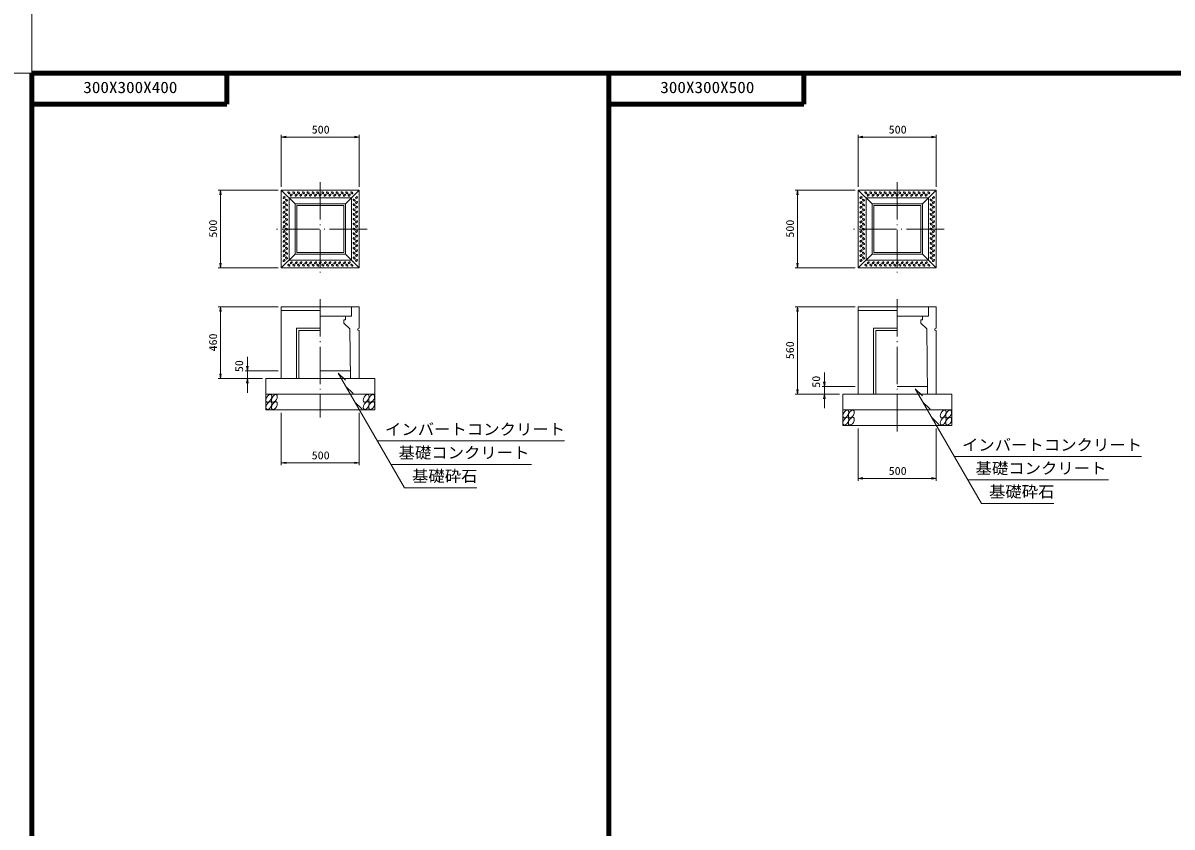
# Model space of a CAD drawing. Units: millimetres, scale not verified. Extents: x -8410 to 41710, y -74801 to 5940.
# Drawn here: x 8353 to 15722, y -10777 to -5618 of the extents above; entities that cross this region are included whole.
import ezdxf
from ezdxf.enums import TextEntityAlignment as Align

# ---------------------------------------------------------------- set-up
doc = ezdxf.new("R2010")
doc.units = ezdxf.units.MM
doc.header["$LTSCALE"] = 20
doc.linetypes.add('LONG_DASHED_DOTTED', pattern=[15.25, 12, -1.5, 0.25, -1.5])
for name, color, linetype, lineweight in [('0-0_グループ[0](0)-D-BMK(0)', 2, 'LONG_DASHED_DOTTED', 13), ('0-1_グループ[0](0)-D-STR(1)', 1, 'Continuous', 13), ('0-2_グループ[0](0)-D-STR-DIM(2)', 7, 'Continuous', 13), ('0-3_グループ[0](0)-D-STR-HTXT(3)', 7, 'Continuous', 13), ('0-5_グループ[0](0)-D-TTL(5)', 2, 'Continuous', 140), ('0-7_グループ[0](0)-V-nasSTD(7)', 7, 'Continuous', 18)]:
    doc.layers.add(name, color=color, linetype=linetype, lineweight=lineweight)
doc.layers.add('0-4_グループ[0](0)-D-STR-TXT(4)', color=7, linetype='Continuous')
doc.layers.add('0-6_グループ[0](0)-D-TTL-TXT(6)', color=7, linetype='Continuous')
doc.styles.add('ＭＳ ゴシック', font='')
doc.styles.get('ＭＳ ゴシック').set_extended_font_data('MS Gothic')

msp = doc.modelspace()

# ---------------------------------------------------------------- linework, layer by layer
at = {"layer": '0-0_グループ[0](0)-D-BMK(0)'}
for p, q in [((10260, -6640), (10260, -7240)), ((13960, -6640), (13960, -7240)), ((10560, -6940), (9960, -6940)), ((14260, -6940), (13660, -6940)), ((10260, -7390), (10260, -8150)), ((13960, -7390), (13960, -8250))]:
    msp.add_line(p, q, dxfattribs=at)
at = {"layer": '0-1_グループ[0](0)-D-STR(1)'}
for p, q in [((10010, -7190), (10010, -6690)), ((10010, -6690), (10510, -6690)), ((10010, -6690), (10098, -6778)), ((10510, -6690), (10422, -6778)), ((10510, -7190), (10510, -6690)), ((13710, -7190), (13710, -6690)), ((13710, -6690), (14210, -6690)), ((13710, -6690), (13798, -6778)), ((14210, -6690), (14122, -6778)), ((14210, -7190), (14210, -6690)), ((10060, -7140), (10060, -6740)), ((10060, -6740), (10460, -6740)), ((10098, -7102), (10098, -6778)), ((10098, -6778), (10422, -6778)), ((10422, -6778), (10422, -7102)), ((10460, -6740), (10460, -7140)), ((13760, -7140), (13760, -6740)), ((13760, -6740), (14160, -6740)), ((13798, -7102), (13798, -6778)), ((13798, -6778), (14122, -6778)), ((14122, -6778), (14122, -7102)), ((14160, -6740), (14160, -7140)), ((10110, -7090), (10110, -6790)), ((10110, -6790), (10410, -6790)), ((10410, -6790), (10410, -7090)), ((13810, -7090), (13810, -6790)), ((13810, -6790), (14110, -6790)), ((14110, -6790), (14110, -7090)), ((10010, -7190), (10098, -7102)), ((10060, -7140), (10460, -7140)), ((10098, -7102), (10422, -7102)), ((10410, -7090), (10110, -7090)), ((10510, -7190), (10422, -7102)), ((13710, -7190), (13798, -7102)), ((13760, -7140), (14160, -7140)), ((13798, -7102), (14122, -7102)), ((14110, -7090), (13810, -7090)), ((14210, -7190), (14122, -7102)), ((10010, -7190), (10510, -7190)), ((13710, -7190), (14210, -7190)), ((10010, -7440), (10010, -7900)), ((10010, -7440), (10510, -7440)), ((10510, -7440), (10510, -7576.5)), ((13710, -7440), (13710, -8000)), ((13710, -7440), (14210, -7440)), ((14210, -7440), (14210, -7576.5)), ((10010, -7462), (10260, -7462)), ((10422, -7500), (10422, -7522)), ((13710, -7462), (13960, -7462)), ((14122, -7500), (14122, -7522)), ((10106.5, -7576.5), (10260, -7576.5)), ((10106.5, -7576.5), (10106.5, -7900)), ((10410, -7522), (10410, -7545)), ((10410, -7522), (10422, -7522)), ((10410, -7545), (10450, -7580)), ((10450, -7580), (10453.48, -7900)), ((10500, -7580), (10510, -7576.5)), ((13806.5, -7576.5), (13960, -7576.5)), ((13806.5, -7576.5), (13806.5, -8000)), ((14110, -7522), (14110, -7545)), ((14110, -7522), (14122, -7522)), ((14110, -7545), (14150, -7580)), ((14150, -7580), (14154.57, -8000)), ((14200, -7580), (14210, -7576.5)), ((10121.5, -7591.5), (10121.5, -7900)), ((10121.5, -7591.5), (10260, -7591.5)), ((10510, -7591.5), (10510, -7900)), ((13821.5, -7591.5), (13821.5, -8000)), ((13821.5, -7591.5), (13960, -7591.5)), ((14210, -7591.5), (14210, -8000)), ((10452.93, -7850), (10260, -7850)), ((9910, -7900), (9910, -8100)), ((10610, -7900), (9910, -7900)), ((10610, -7900), (10610, -8100)), ((14154.02, -7950), (13960, -7950)), ((10610, -8000), (9910, -8000)), ((13610, -8000), (13610, -8200)), ((14310, -8000), (13610, -8000)), ((14310, -8000), (14310, -8200)), ((10610, -8100), (9910, -8100)), ((14310, -8100), (13610, -8100)), ((14310, -8200), (13610, -8200))]:
    msp.add_line(p, q, dxfattribs=at)
for points in [[(10460, -7440), (10460, -7500), (10260, -7500)], [(14160, -7440), (14160, -7500), (13960, -7500)], [(10510, -7591.5), (10500, -7588), (10500, -7580)], [(14210, -7591.5), (14200, -7588), (14200, -7580)]]:
    msp.add_lwpolyline(points, dxfattribs=at)
for centre, major_axis, ratio in [((10058.5, -6707.25), (-6.01, 6.01), 0.529412), ((10089.5, -6707.25), (-6.01, 6.01), 0.529412), ((10120.5, -6707.25), (-6.01, 6.01), 0.529412), ((10151.5, -6707.25), (-6.01, 6.01), 0.529412), ((10182.5, -6707.25), (-6.01, 6.01), 0.529412), ((10213.5, -6707.25), (-6.01, 6.01), 0.529412), ((10244.5, -6707.25), (-6.01, 6.01), 0.529412), ((10275.5, -6707.25), (-6.01, 6.01), 0.529412), ((10306.5, -6707.25), (-6.01, 6.01), 0.529412), ((10337.5, -6707.25), (-6.01, 6.01), 0.529412), ((10368.5, -6707.25), (-6.01, 6.01), 0.529412), ((10399.5, -6707.25), (-6.01, 6.01), 0.529412), ((10430.5, -6707.25), (-6.01, 6.01), 0.529412), ((10461.5, -6707.25), (-6.01, 6.01), 0.529412), ((13758.5, -6707.25), (-6.01, 6.01), 0.529412), ((13789.5, -6707.25), (-6.01, 6.01), 0.529412), ((13820.5, -6707.25), (-6.01, 6.01), 0.529412), ((13851.5, -6707.25), (-6.01, 6.01), 0.529412), ((13882.5, -6707.25), (-6.01, 6.01), 0.529412), ((13913.5, -6707.25), (-6.01, 6.01), 0.529412), ((13944.5, -6707.25), (-6.01, 6.01), 0.529412), ((13975.5, -6707.25), (-6.01, 6.01), 0.529412), ((14006.5, -6707.25), (-6.01, 6.01), 0.529412), ((14037.5, -6707.25), (-6.01, 6.01), 0.529412), ((14068.5, -6707.25), (-6.01, 6.01), 0.529412), ((14099.5, -6707.25), (-6.01, 6.01), 0.529412), ((14130.5, -6707.25), (-6.01, 6.01), 0.529412), ((14161.5, -6707.25), (-6.01, 6.01), 0.529412), ((10027.25, -6738.5), (-6.01, -6.01), 0.529412), ((10027.25, -6769.5), (-6.01, -6.01), 0.529412), ((10042.75, -6754), (-6.01, 6.01), 0.529412), ((10042.75, -6785), (-6.01, 6.01), 0.529412), ((10074, -6722.75), (6.01, 6.01), 0.529412), ((10105, -6722.75), (6.01, 6.01), 0.529412), ((10136, -6722.75), (6.01, 6.01), 0.529412), ((10167, -6722.75), (6.01, 6.01), 0.529412), ((10198, -6722.75), (6.01, 6.01), 0.529412), ((10229, -6722.75), (6.01, 6.01), 0.529412), ((10260, -6722.75), (6.01, 6.01), 0.529412), ((10291, -6722.75), (6.01, 6.01), 0.529412), ((10322, -6722.75), (6.01, 6.01), 0.529412), ((10353, -6722.75), (6.01, 6.01), 0.529412), ((10384, -6722.75), (6.01, 6.01), 0.529412), ((10415, -6722.75), (6.01, 6.01), 0.529412), ((10446, -6722.75), (6.01, 6.01), 0.529412), ((10477.25, -6754), (6.01, -6.01), 0.529412), ((10477.25, -6785), (6.01, -6.01), 0.529412), ((10492.75, -6738.5), (6.01, 6.01), 0.529412), ((10492.75, -6769.5), (6.01, 6.01), 0.529412), ((13727.25, -6738.5), (-6.01, -6.01), 0.529412), ((13727.25, -6769.5), (-6.01, -6.01), 0.529412), ((13742.75, -6754), (-6.01, 6.01), 0.529412), ((13742.75, -6785), (-6.01, 6.01), 0.529412), ((13774, -6722.75), (6.01, 6.01), 0.529412), ((13805, -6722.75), (6.01, 6.01), 0.529412), ((13836, -6722.75), (6.01, 6.01), 0.529412), ((13867, -6722.75), (6.01, 6.01), 0.529412), ((13898, -6722.75), (6.01, 6.01), 0.529412), ((13929, -6722.75), (6.01, 6.01), 0.529412), ((13960, -6722.75), (6.01, 6.01), 0.529412), ((13991, -6722.75), (6.01, 6.01), 0.529412), ((14022, -6722.75), (6.01, 6.01), 0.529412), ((14053, -6722.75), (6.01, 6.01), 0.529412), ((14084, -6722.75), (6.01, 6.01), 0.529412), ((14115, -6722.75), (6.01, 6.01), 0.529412), ((14146, -6722.75), (6.01, 6.01), 0.529412), ((14177.25, -6754), (6.01, -6.01), 0.529412), ((14177.25, -6785), (6.01, -6.01), 0.529412), ((14192.75, -6738.5), (6.01, 6.01), 0.529412), ((14192.75, -6769.5), (6.01, 6.01), 0.529412), ((10027.25, -6800.5), (-6.01, -6.01), 0.529412), ((10027.25, -6831.5), (-6.01, -6.01), 0.529412), ((10042.75, -6816), (-6.01, 6.01), 0.529412), ((10042.75, -6847), (-6.01, 6.01), 0.529412), ((10477.25, -6816), (6.01, -6.01), 0.529412), ((10477.25, -6847), (6.01, -6.01), 0.529412), ((10492.75, -6800.5), (6.01, 6.01), 0.529412), ((10492.75, -6831.5), (6.01, 6.01), 0.529412), ((13727.25, -6800.5), (-6.01, -6.01), 0.529412), ((13727.25, -6831.5), (-6.01, -6.01), 0.529412), ((13742.75, -6816), (-6.01, 6.01), 0.529412), ((13742.75, -6847), (-6.01, 6.01), 0.529412), ((14177.25, -6816), (6.01, -6.01), 0.529412), ((14177.25, -6847), (6.01, -6.01), 0.529412), ((14192.75, -6800.5), (6.01, 6.01), 0.529412), ((14192.75, -6831.5), (6.01, 6.01), 0.529412), ((10027.25, -6862.5), (-6.01, -6.01), 0.529412), ((10027.25, -6893.5), (-6.01, -6.01), 0.529412), ((10027.25, -6924.5), (-6.01, -6.01), 0.529412), ((10042.75, -6878), (-6.01, 6.01), 0.529412), ((10042.75, -6909), (-6.01, 6.01), 0.529412), ((10477.25, -6878), (6.01, -6.01), 0.529412), ((10477.25, -6909), (6.01, -6.01), 0.529412), ((10492.75, -6862.5), (6.01, 6.01), 0.529412), ((10492.75, -6893.5), (6.01, 6.01), 0.529412), ((10492.75, -6924.5), (6.01, 6.01), 0.529412), ((13727.25, -6862.5), (-6.01, -6.01), 0.529412), ((13727.25, -6893.5), (-6.01, -6.01), 0.529412), ((13727.25, -6924.5), (-6.01, -6.01), 0.529412), ((13742.75, -6878), (-6.01, 6.01), 0.529412), ((13742.75, -6909), (-6.01, 6.01), 0.529412), ((14177.25, -6878), (6.01, -6.01), 0.529412), ((14177.25, -6909), (6.01, -6.01), 0.529412), ((14192.75, -6862.5), (6.01, 6.01), 0.529412), ((14192.75, -6893.5), (6.01, 6.01), 0.529412), ((14192.75, -6924.5), (6.01, 6.01), 0.529412), ((10027.25, -6955.5), (-6.01, -6.01), 0.529412), ((10027.25, -6986.5), (-6.01, -6.01), 0.529412), ((10042.75, -6940), (-6.01, 6.01), 0.529412), ((10042.75, -6971), (-6.01, 6.01), 0.529412), ((10042.75, -7002), (-6.01, 6.01), 0.529412), ((10477.25, -6940), (6.01, -6.01), 0.529412), ((10477.25, -6971), (6.01, -6.01), 0.529412), ((10477.25, -7002), (6.01, -6.01), 0.529412), ((10492.75, -6955.5), (6.01, 6.01), 0.529412), ((10492.75, -6986.5), (6.01, 6.01), 0.529412), ((13727.25, -6955.5), (-6.01, -6.01), 0.529412), ((13727.25, -6986.5), (-6.01, -6.01), 0.529412), ((13742.75, -6940), (-6.01, 6.01), 0.529412), ((13742.75, -6971), (-6.01, 6.01), 0.529412), ((13742.75, -7002), (-6.01, 6.01), 0.529412), ((14177.25, -6940), (6.01, -6.01), 0.529412), ((14177.25, -6971), (6.01, -6.01), 0.529412), ((14177.25, -7002), (6.01, -6.01), 0.529412), ((14192.75, -6955.5), (6.01, 6.01), 0.529412), ((14192.75, -6986.5), (6.01, 6.01), 0.529412), ((10027.25, -7017.5), (-6.01, -6.01), 0.529412), ((10027.25, -7048.5), (-6.01, -6.01), 0.529412), ((10027.25, -7079.5), (-6.01, -6.01), 0.529412), ((10042.75, -7033), (-6.01, 6.01), 0.529412), ((10042.75, -7064), (-6.01, 6.01), 0.529412), ((10477.25, -7033), (6.01, -6.01), 0.529412), ((10477.25, -7064), (6.01, -6.01), 0.529412), ((10492.75, -7017.5), (6.01, 6.01), 0.529412), ((10492.75, -7048.5), (6.01, 6.01), 0.529412), ((10492.75, -7079.5), (6.01, 6.01), 0.529412), ((13727.25, -7017.5), (-6.01, -6.01), 0.529412), ((13727.25, -7048.5), (-6.01, -6.01), 0.529412), ((13727.25, -7079.5), (-6.01, -6.01), 0.529412), ((13742.75, -7033), (-6.01, 6.01), 0.529412), ((13742.75, -7064), (-6.01, 6.01), 0.529412), ((14177.25, -7033), (6.01, -6.01), 0.529412), ((14177.25, -7064), (6.01, -6.01), 0.529412), ((14192.75, -7017.5), (6.01, 6.01), 0.529412), ((14192.75, -7048.5), (6.01, 6.01), 0.529412), ((14192.75, -7079.5), (6.01, 6.01), 0.529412), ((10027.25, -7110.5), (-6.01, -6.01), 0.529412), ((10027.25, -7141.5), (-6.01, -6.01), 0.529412), ((10042.75, -7095), (-6.01, 6.01), 0.529412), ((10042.75, -7126), (-6.01, 6.01), 0.529412), ((10477.25, -7095), (6.01, -6.01), 0.529412), ((10477.25, -7126), (6.01, -6.01), 0.529412), ((10492.75, -7110.5), (6.01, 6.01), 0.529412), ((10492.75, -7141.5), (6.01, 6.01), 0.529412), ((13727.25, -7110.5), (-6.01, -6.01), 0.529412), ((13727.25, -7141.5), (-6.01, -6.01), 0.529412), ((13742.75, -7095), (-6.01, 6.01), 0.529412), ((13742.75, -7126), (-6.01, 6.01), 0.529412), ((14177.25, -7095), (6.01, -6.01), 0.529412), ((14177.25, -7126), (6.01, -6.01), 0.529412), ((14192.75, -7110.5), (6.01, 6.01), 0.529412), ((14192.75, -7141.5), (6.01, 6.01), 0.529412), ((10058.5, -7172.75), (6.01, -6.01), 0.529412), ((10074, -7157.25), (-6.01, -6.01), 0.529412), ((10089.5, -7172.75), (6.01, -6.01), 0.529412), ((10105, -7157.25), (-6.01, -6.01), 0.529412), ((10120.5, -7172.75), (6.01, -6.01), 0.529412), ((10136, -7157.25), (-6.01, -6.01), 0.529412), ((10151.5, -7172.75), (6.01, -6.01), 0.529412), ((10167, -7157.25), (-6.01, -6.01), 0.529412), ((10182.5, -7172.75), (6.01, -6.01), 0.529412), ((10198, -7157.25), (-6.01, -6.01), 0.529412), ((10213.5, -7172.75), (6.01, -6.01), 0.529412), ((10229, -7157.25), (-6.01, -6.01), 0.529412), ((10244.5, -7172.75), (6.01, -6.01), 0.529412), ((10260, -7157.25), (-6.01, -6.01), 0.529412), ((10275.5, -7172.75), (6.01, -6.01), 0.529412), ((10291, -7157.25), (-6.01, -6.01), 0.529412), ((10306.5, -7172.75), (6.01, -6.01), 0.529412), ((10322, -7157.25), (-6.01, -6.01), 0.529412), ((10337.5, -7172.75), (6.01, -6.01), 0.529412), ((10353, -7157.25), (-6.01, -6.01), 0.529412), ((10368.5, -7172.75), (6.01, -6.01), 0.529412), ((10384, -7157.25), (-6.01, -6.01), 0.529412), ((10399.5, -7172.75), (6.01, -6.01), 0.529412), ((10415, -7157.25), (-6.01, -6.01), 0.529412), ((10430.5, -7172.75), (6.01, -6.01), 0.529412), ((10446, -7157.25), (-6.01, -6.01), 0.529412), ((10461.5, -7172.75), (6.01, -6.01), 0.529412), ((13758.5, -7172.75), (6.01, -6.01), 0.529412), ((13774, -7157.25), (-6.01, -6.01), 0.529412), ((13789.5, -7172.75), (6.01, -6.01), 0.529412), ((13805, -7157.25), (-6.01, -6.01), 0.529412), ((13820.5, -7172.75), (6.01, -6.01), 0.529412), ((13836, -7157.25), (-6.01, -6.01), 0.529412), ((13851.5, -7172.75), (6.01, -6.01), 0.529412), ((13867, -7157.25), (-6.01, -6.01), 0.529412), ((13882.5, -7172.75), (6.01, -6.01), 0.529412), ((13898, -7157.25), (-6.01, -6.01), 0.529412), ((13913.5, -7172.75), (6.01, -6.01), 0.529412), ((13929, -7157.25), (-6.01, -6.01), 0.529412), ((13944.5, -7172.75), (6.01, -6.01), 0.529412), ((13960, -7157.25), (-6.01, -6.01), 0.529412), ((13975.5, -7172.75), (6.01, -6.01), 0.529412), ((13991, -7157.25), (-6.01, -6.01), 0.529412), ((14006.5, -7172.75), (6.01, -6.01), 0.529412), ((14022, -7157.25), (-6.01, -6.01), 0.529412), ((14037.5, -7172.75), (6.01, -6.01), 0.529412), ((14053, -7157.25), (-6.01, -6.01), 0.529412), ((14068.5, -7172.75), (6.01, -6.01), 0.529412), ((14084, -7157.25), (-6.01, -6.01), 0.529412), ((14099.5, -7172.75), (6.01, -6.01), 0.529412), ((14115, -7157.25), (-6.01, -6.01), 0.529412), ((14130.5, -7172.75), (6.01, -6.01), 0.529412), ((14146, -7157.25), (-6.01, -6.01), 0.529412), ((14161.5, -7172.75), (6.01, -6.01), 0.529412), ((9930.43, -8027), (-13.75, -23.82), 0.545455), ((9965.43, -8027), (-13.75, -23.82), 0.545455), ((10554.43, -8027), (-13.75, -23.82), 0.545455), ((10589.43, -8027), (-13.75, -23.82), 0.545455), ((9930.43, -8073), (-13.75, -23.82), 0.545455), ((9965.43, -8073), (-13.75, -23.82), 0.545455), ((10554.43, -8073), (-13.75, -23.82), 0.545455), ((10589.43, -8073), (-13.75, -23.82), 0.545455), ((13630.43, -8127), (-13.75, -23.82), 0.545455), ((13665.43, -8127), (-13.75, -23.82), 0.545455), ((14254.43, -8127), (-13.75, -23.82), 0.545455), ((14289.43, -8127), (-13.75, -23.82), 0.545455), ((13630.43, -8173), (-13.75, -23.82), 0.545455), ((13665.43, -8173), (-13.75, -23.82), 0.545455), ((14254.43, -8173), (-13.75, -23.82), 0.545455), ((14289.43, -8173), (-13.75, -23.82), 0.545455)]:
    msp.add_ellipse(centre, major_axis=major_axis, ratio=ratio, dxfattribs=at)
at = {"layer": '0-2_グループ[0](0)-D-STR-DIM(2)'}
for p, q in [((10010, -6670), (10010, -6335)), ((10510, -6670), (10510, -6335)), ((13710, -6670), (13710, -6335)), ((14210, -6670), (14210, -6335)), ((10010, -6350), (10510, -6350)), ((13710, -6350), (14210, -6350)), ((9990, -6690), (9605, -6690)), ((9620, -7190), (9620, -6690)), ((13690, -6690), (13305, -6690)), ((13320, -7190), (13320, -6690)), ((9990, -7190), (9605, -7190)), ((13690, -7190), (13305, -7190)), ((9990, -7440), (9605, -7440)), ((9620, -7900), (9620, -7440)), ((13690, -7440), (13305, -7440)), ((13320, -8000), (13320, -7440)), ((9792.48, -7990), (9792.48, -7760)), ((9792.48, -7850), (9792.48, -7760)), ((9990, -7850), (9777.48, -7850)), ((13492.48, -8090), (13492.48, -7860)), ((13492.48, -7950), (13492.48, -7860)), ((9890, -7900), (9605, -7900)), ((9890, -7900), (9777.48, -7900)), ((9792.48, -7990), (9792.48, -7900)), ((13690, -7950), (13477.48, -7950)), ((13590, -8000), (13305, -8000)), ((13590, -8000), (13477.48, -8000)), ((13492.48, -8090), (13492.48, -8000)), ((10010, -8120), (10010, -8455)), ((10510, -8120), (10510, -8455)), ((13710, -8220), (13710, -8555)), ((14210, -8220), (14210, -8555)), ((10010, -8440), (10510, -8440)), ((13710, -8540), (14210, -8540))]:
    msp.add_line(p, q, dxfattribs=at)
for points in [[(10040, -6345), (10010, -6350), (10040, -6355)], [(10480, -6355), (10510, -6350), (10480, -6345)], [(13740, -6345), (13710, -6350), (13740, -6355)], [(14180, -6355), (14210, -6350), (14180, -6345)], [(9625, -6720), (9620, -6690), (9615, -6720)], [(13325, -6720), (13320, -6690), (13315, -6720)], [(9615, -7160), (9620, -7190), (9625, -7160)], [(13315, -7160), (13320, -7190), (13325, -7160)], [(9625, -7470), (9620, -7440), (9615, -7470)], [(13325, -7470), (13320, -7440), (13315, -7470)], [(9615, -7870), (9620, -7900), (9625, -7870)], [(9787.48, -7820), (9792.48, -7850), (9797.48, -7820)], [(9797.48, -7930), (9792.48, -7900), (9787.48, -7930)], [(13487.48, -7920), (13492.48, -7950), (13497.48, -7920)], [(13315, -7970), (13320, -8000), (13325, -7970)], [(13497.48, -8030), (13492.48, -8000), (13487.48, -8030)], [(10040, -8435), (10010, -8440), (10040, -8445)], [(10480, -8445), (10510, -8440), (10480, -8435)], [(13740, -8535), (13710, -8540), (13740, -8545)], [(14180, -8545), (14210, -8540), (14180, -8535)]]:
    msp.add_lwpolyline(points, dxfattribs=at)
at = {"layer": '0-3_グループ[0](0)-D-STR-HTXT(3)'}
for p, q in [((10375, -7865), (10799.35, -8600)), ((10375, -7865), (10420.75, -7910.75)), ((10424.07, -7950), (10469.83, -7995.75)), ((14075, -7965), (14499.35, -8700)), ((14075, -7965), (14120.75, -8010.75)), ((10481.81, -8050), (10527.56, -8095.75)), ((14124.07, -8050), (14169.83, -8095.75)), ((14181.81, -8150), (14227.56, -8195.75)), ((10626.15, -8300), (11826.75, -8300)), ((10712.75, -8450), (11614.21, -8450)), ((14326.15, -8400), (15526.75, -8400)), ((10799.35, -8600), (11263.55, -8600)), ((14412.75, -8550), (15314.21, -8550)), ((14499.35, -8700), (14963.55, -8700))]:
    msp.add_line(p, q, dxfattribs=at)
at = {"layer": '0-5_グループ[0](0)-D-TTL(5)'}
for p, q in [((8410, -21690), (8410, -5940)), ((8410, -5940), (34310, -5940)), ((8410, -5940), (34310, -5940)), ((9660, -6140), (9660, -5940)), ((12110, -21690), (12110, -5940)), ((13360, -6140), (13360, -5940)), ((8410, -6140), (9660, -6140)), ((12110, -6140), (13360, -6140))]:
    msp.add_line(p, q, dxfattribs=at)
at = {"layer": '0-7_グループ[0](0)-V-nasSTD(7)'}
msp.add_lwpolyline([(-8410, -5940), (-8410, 5940), (8410, 5940), (8410, -5940)], close=True, dxfattribs=at)

# ---------------------------------------------------------------- texts
at = {"layer": '0-2_グループ[0](0)-D-STR-DIM(2)', "style": 'ＭＳ ゴシック', "width": 1.1}
for p in [(10204.7, -6343), (13904.7, -6343), (10204.7, -8433), (13904.7, -8533)]:
    msp.add_text('500', height=51.32, dxfattribs=at).set_placement(p, align=Align.BOTTOM_LEFT)
for s, p in [('500', (9613, -6995.3)), ('500', (13313, -6995.3)), ('460', (9613, -7725.3)), ('560', (13313, -7775.3)), ('50', (9780.47, -7858.3)), ('50', (13480.47, -7958.3))]:
    msp.add_text(s, height=51.32, rotation=90, dxfattribs=at).set_placement(p, align=Align.BOTTOM_LEFT)
at = {"layer": '0-4_グループ[0](0)-D-STR-TXT(4)', "style": 'ＭＳ ゴシック', "width": 1.05}
for s, p in [('インバートコンクリート', (10674.85, -8283.68)), ('インバートコンクリート', (14374.85, -8383.68)), ('基礎コンクリート', (10761.45, -8433.68)), ('基礎コンクリート', (14461.45, -8533.68)), ('基礎砕石', (10848.06, -8583.68)), ('基礎砕石', (14548.06, -8683.68))]:
    msp.add_text(s, height=73.31, dxfattribs=at).set_placement(p, align=Align.BOTTOM_LEFT)
at = {"layer": '0-6_グループ[0](0)-D-TTL-TXT(6)', "style": 'ＭＳ ゴシック', "width": 1.1}
for s, p in [('300X300X400', (8740, -6090)), ('300X300X500', (12440, -6090))]:
    msp.add_text(s, height=73.31, dxfattribs=at).set_placement(p, align=Align.BOTTOM_LEFT)

doc.saveas('drawing.dxf')
